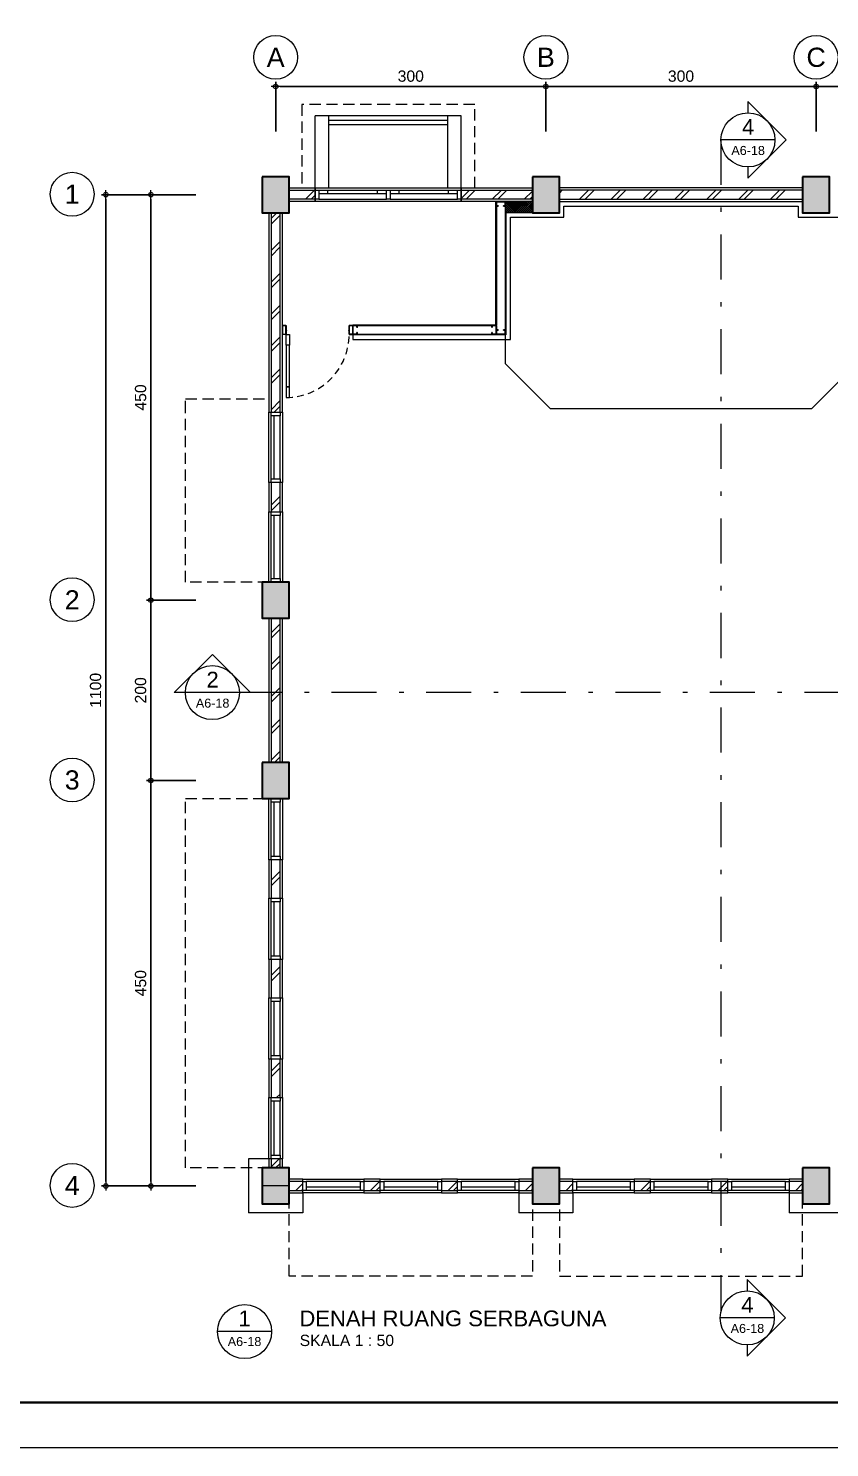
# Model space of a CAD drawing. Header units: millimetres. Extents: x -11 to 1625, y -267 to 180.
# Drawn here: x 1083.01 to 1100.8, y -157 to -125.5 of the extents above; entities that cross this region are included whole.
import ezdxf
from ezdxf.enums import TextEntityAlignment as Align

# ---------------------------------------------------------------- set-up
doc = ezdxf.new("R2010")
doc.units = ezdxf.units.MM
doc.linetypes.add('DASHDOT', pattern=[1, 0.5, -0.25, 0, -0.25])
doc.linetypes.add('HIDDEN', pattern=[0.375, 0.25, -0.125])
for name, color, linetype, lineweight in [('ars', 11, 'Continuous', 5), ('atap', 7, 'Continuous', 20), ('dinding', 5, 'Continuous', 15), ('GRS KOP', 1, 'Continuous', 35), ('KOLOM', 1, 'Continuous', 30), ('kop', 7, 'Continuous', 20), ('kus', 63, 'Continuous', 15), ('lan', 7, 'Continuous', 15), ('not', 7, 'Continuous', 20), ('PARTISI', 190, 'Continuous', 9), ('sol kol', 8, 'Continuous', 0), ('tem', 5, 'Continuous', 20), ('u', 6, 'Continuous', 20)]:
    doc.layers.add(name, color=color, linetype=linetype, lineweight=lineweight)
doc.layers.add('BESI', color=10, linetype='Continuous')
doc.styles.add('BARU', font='complex.shx')
doc.styles.add('S', font='SIMPLEX', dxfattribs={"width": 1.1})
doc.styles.get("Standard").update_dxf_attribs({"font": 'ARIALUNI.TTF'})
doc.dimstyles.new('SK-50', dxfattribs={"dimtxt": 0.25, "dimasz": 0.1, "dimexe": 0.1, "dimexo": 0, "dimgap": 0.1, "dimtad": 1, "dimdec": 0, "dimlfac": 50, "dimzin": 12, "dimdsep": 46, "dimtxsty": 'Standard', "dimblk": 'BULAT', "dimcen": 0.1, "dimadec": 0, "dimazin": 3, "dimtfac": 1, "dimtdec": 0, "dimtix": 1, "dimtofl": 0, "dimtmove": 0, "dimatfit": 3, "dimldrblk": 'BULAT', "dimfxl": 0, "dimtolj": 1, "dimtzin": 0, "dimarcsym": 0})
pattern_1 = [(45, (1087.50484, -203.99284), (-0.3535534, 0.3535534), []), (45, (1087.62984, -203.99284), (-0.3535534, 0.3535534), [])]
pattern_2 = [(45, (546.6985, -629), (-0.3535534, 0.3535534), []), (45, (546.8235, -629), (-0.3535534, 0.3535534), [])]

# ---------------------------------------------------------------- blocks, each defined once
blk = doc.blocks.new('kop')
at = {"layer": 'GRS KOP'}
blk.add_lwpolyline([(1, 54), (83, 54), (83, 1), (1, 1)], close=True, dxfattribs=at)
at = {"layer": 'kop', "color": 7}
blk.add_line((0, 0), (84, 0), dxfattribs=at)
at = {"layer": 'kop', "style": 'BARU', "flags": 4}
for p, height in [((73.8, 5.4), 0.35), ((80.303, 5.382), 0.25), ((73.8, 4.9), 0.35), ((80.303, 4.882), 0.25), ((73.8, 4.4), 0.35), ((80.303, 4.382), 0.25)]:
    blk.add_attdef('-', p, '', height=height, dxfattribs=at)
at = {"layer": 'kop', "flags": 4}
for tag, p in [('AR-00', (78.057, 2.648)), ('00', (81.238, 2.647))]:
    blk.add_attdef(tag, text='', height=0.35, dxfattribs=at).set_placement(p, align=Align.MIDDLE)
blk = doc.blocks.new('Ndtpd')
blk.add_line((0.747, 0), (-0.747, 0))
blk.add_circle((0, 0), 0.747)
at = {"flags": 4}
for tag, height, p in [('NO', 0.5, (0, 0.148)), ('NOLBR', 0.3, (0, -0.398))]:
    blk.add_attdef(tag, text='', height=height, dxfattribs=at).set_placement(p, align=Align.CENTER)
for tag, p, height in [('NDTPD', (1.516, 0.148), 0.5), ('SKALA', (1.523, -0.398), 0.3)]:
    blk.add_attdef(tag, p, '', height=height, dxfattribs=at)
blk = doc.blocks.new('K1')
at = {"layer": 'KOLOM'}
blk.add_lwpolyline([(0.2, 0.15), (-0.2, 0.15), (-0.2, -0.15), (0.2, -0.15), (0.2, 0.15)], dxfattribs=at)
blk = doc.blocks.new('P 70')
at = {"linetype": 'HIDDEN', "ltscale": 0.3}
blk.add_lwpolyline([(-0.74, 0.1, -0.414214), (-0.04, 0.8, -1.303225)], format="xyb", dxfattribs=at)
for points in [[(-0.04, 0.8), (-0.08, 0.8), (-0.08, 0.68), (-0.04, 0.68)], [(-0.04, 0.68), (-0.08, 0.68), (-0.08, 0.22), (-0.04, 0.22)], [(-0.04, 0.1), (-0.08, 0.1), (-0.08, 0.22), (-0.04, 0.22)], [(-0.735, 0.06), (-0.74, 0.06), (-0.74, 0.061), (-0.74, 0.1), (-0.78, 0.1), (-0.78, 0), (-0.74, 0), (-0.74, 0.056), (-0.735, 0.058)], [(-0.742, 0.002), (-0.778, 0.002), (-0.778, 0.098), (-0.742, 0.098)], [(-0.045, 0.06), (-0.04, 0.06), (-0.04, 0.061), (-0.04, 0.1), (0, 0.1), (0, 0), (-0.04, 0), (-0.04, 0.056), (-0.045, 0.058)], [(-0.038, 0.002), (-0.002, 0.002), (-0.002, 0.098), (-0.038, 0.098)]]:
    blk.add_lwpolyline(points, close=True)
blk = doc.blocks.new('Npkn')
for p, q in [((0, 0.849), (0.849, 0)), ((0, 0.849), (0, 0.6)), ((0.6, 0), (-0.6, 0)), ((0, -0.849), (0.849, 0)), ((0, -0.6), (0, -0.849))]:
    blk.add_line(p, q)
blk.add_circle((0, 0), 0.6)
at = {"color": 5, "style": 'S', "width": 0.75, "flags": 4}
blk.add_attdef('NO', text='', height=0.3, dxfattribs=at).set_placement((0.005, 0.113), align=Align.CENTER)
at = {"style": 'S', "width": 0.75, "flags": 4}
blk.add_attdef('NOLBR', text='', height=0.2, dxfattribs=at).set_placement((0.005, -0.334), align=Align.CENTER)
blk = doc.blocks.new('Npa')
for p, q in [((-0.849, 0), (0, 0.849)), ((0.849, 0), (0, 0.849)), ((0.849, 0), (-0.849, 0))]:
    blk.add_line(p, q)
blk.add_circle((0, 0), 0.6)
at = {"color": 5, "style": 'S', "width": 0.75, "flags": 4}
blk.add_attdef('NO', text='', height=0.3, dxfattribs=at).set_placement((0.005, 0.113), align=Align.CENTER)
at = {"style": 'S', "width": 0.75, "flags": 4}
blk.add_attdef('NOLBR', text='', height=0.2, dxfattribs=at).set_placement((0.005, -0.334), align=Align.CENTER)
blk = doc.blocks.new('BULAT')
for p, q in [((-1, 0), (1, 0)), ((0, -1), (0, 1))]:
    blk.add_line(p, q)
blk.add_circle((0, 0), 0.5)
blk = doc.blocks.new('*D3188')
at = {"layer": 'Defpoints', "color": 0, "ltscale": 0.15}
for p in [(1085.734, -142.192), (1086.734, -142.192), (1086.734, -151.192)]:
    blk.add_point(p, dxfattribs=at)
at = {"layer": 'u', "color": 0, "lineweight": -2, "ltscale": 0.15}
for p, q in [((1086.734, -142.192), (1085.634, -142.192)), ((1085.734, -151.092), (1085.734, -142.292)), ((1086.734, -151.192), (1085.634, -151.192))]:
    blk.add_line(p, q, dxfattribs=at)
at = {"layer": 'u', "color": 0, "lineweight": -2, "ltscale": 0.15, "xscale": 0.1, "yscale": 0.1, "zscale": 0.1}
for p, rotation in [((1085.734, -142.192), 90), ((1085.734, -151.192), 270)]:
    blk.add_blockref('BULAT', p, dxfattribs=dict(at, rotation=rotation))
at = {"layer": 'u', "color": 0, "ltscale": 0.15, "insert": (1085.506, -146.692), "char_height": 0.25, "attachment_point": 5, "rotation": 90}
blk.add_mtext('\\A1;450', dxfattribs=at)
blk = doc.blocks.new('*D3189')
at = {"layer": 'Defpoints', "color": 0, "ltscale": 0.15}
for p in [(1085.734, -138.192), (1086.734, -138.192), (1086.734, -142.192)]:
    blk.add_point(p, dxfattribs=at)
at = {"layer": 'u', "color": 0, "lineweight": -2, "ltscale": 0.15}
for p, q in [((1086.734, -138.192), (1085.634, -138.192)), ((1085.734, -142.092), (1085.734, -138.292)), ((1086.734, -142.192), (1085.634, -142.192))]:
    blk.add_line(p, q, dxfattribs=at)
at = {"layer": 'u', "color": 0, "lineweight": -2, "ltscale": 0.15, "xscale": 0.1, "yscale": 0.1, "zscale": 0.1}
for p, rotation in [((1085.734, -138.192), 90), ((1085.734, -142.192), 270)]:
    blk.add_blockref('BULAT', p, dxfattribs=dict(at, rotation=rotation))
at = {"layer": 'u', "color": 0, "ltscale": 0.15, "insert": (1085.506, -140.192), "char_height": 0.25, "attachment_point": 5, "rotation": 90}
blk.add_mtext('\\A1;200', dxfattribs=at)
blk = doc.blocks.new('*D3190')
at = {"layer": 'Defpoints', "color": 0, "ltscale": 0.15}
for p in [(1086.734, -129.192), (1085.734, -138.192), (1086.734, -138.192)]:
    blk.add_point(p, dxfattribs=at)
at = {"layer": 'u', "color": 0, "lineweight": -2, "ltscale": 0.15}
for p, q in [((1086.734, -129.192), (1085.634, -129.192)), ((1085.734, -129.292), (1085.734, -138.092)), ((1086.734, -138.192), (1085.634, -138.192))]:
    blk.add_line(p, q, dxfattribs=at)
at = {"layer": 'u', "color": 0, "lineweight": -2, "ltscale": 0.15, "xscale": 0.1, "yscale": 0.1, "zscale": 0.1}
for p, rotation in [((1085.734, -129.192), 90), ((1085.734, -138.192), 270)]:
    blk.add_blockref('BULAT', p, dxfattribs=dict(at, rotation=rotation))
at = {"layer": 'u', "color": 0, "ltscale": 0.15, "insert": (1085.506, -133.692), "char_height": 0.25, "attachment_point": 5, "rotation": 90}
blk.add_mtext('\\A1;450', dxfattribs=at)
blk = doc.blocks.new('NAV')
blk.add_circle((0, -0.4), 0.4)
at = {"style": 'S', "width": 0.75, "flags": 4}
blk.add_attdef('AV', text='', height=0.3, dxfattribs=at).set_placement((0, -0.4), align=Align.MIDDLE)
blk = doc.blocks.new('*D3191')
at = {"layer": 'Defpoints', "color": 0, "ltscale": 0.15}
for p in [(1085.734, -129.192), (1084.734, -151.192), (1085.734, -151.192)]:
    blk.add_point(p, dxfattribs=at)
at = {"layer": 'u', "color": 0, "lineweight": -2, "ltscale": 0.15}
for p, q in [((1085.734, -129.192), (1084.634, -129.192)), ((1084.734, -129.292), (1084.734, -151.092)), ((1085.734, -151.192), (1084.634, -151.192))]:
    blk.add_line(p, q, dxfattribs=at)
at = {"layer": 'u', "color": 0, "lineweight": -2, "ltscale": 0.15, "xscale": 0.1, "yscale": 0.1, "zscale": 0.1}
for p, rotation in [((1084.734, -129.192), 90), ((1084.734, -151.192), 270)]:
    blk.add_blockref('BULAT', p, dxfattribs=dict(at, rotation=rotation))
at = {"layer": 'u', "color": 0, "ltscale": 0.15, "insert": (1084.506, -140.192), "char_height": 0.25, "attachment_point": 5, "rotation": 90}
blk.add_mtext('\\A1;1100', dxfattribs=at)
blk = doc.blocks.new('*D3192')
at = {"layer": 'Defpoints', "color": 0, "ltscale": 0.15}
for p in [(1094.505, -126.789), (1088.505, -127.789), (1094.505, -127.789)]:
    blk.add_point(p, dxfattribs=at)
at = {"layer": 'u', "color": 0, "lineweight": -2, "ltscale": 0.15}
for p, q in [((1088.505, -127.789), (1088.505, -126.689)), ((1088.605, -126.789), (1094.405, -126.789)), ((1094.505, -127.789), (1094.505, -126.689))]:
    blk.add_line(p, q, dxfattribs=at)
at = {"layer": 'u', "color": 0, "lineweight": -2, "ltscale": 0.15, "xscale": 0.1, "yscale": 0.1, "zscale": 0.1, "rotation": 180}
blk.add_blockref('BULAT', (1088.505, -126.789), dxfattribs=at)
at = {"layer": 'u', "color": 0, "lineweight": -2, "ltscale": 0.15, "xscale": 0.1, "yscale": 0.1, "zscale": 0.1}
blk.add_blockref('BULAT', (1094.505, -126.789), dxfattribs=at)
at = {"layer": 'u', "color": 0, "ltscale": 0.15, "insert": (1091.505, -126.561), "char_height": 0.25, "attachment_point": 5}
blk.add_mtext('\\A1;300', dxfattribs=at)
blk = doc.blocks.new('*D3193')
at = {"layer": 'Defpoints', "color": 0, "ltscale": 0.15}
for p in [(1100.505, -126.789), (1094.505, -127.789), (1100.505, -127.789)]:
    blk.add_point(p, dxfattribs=at)
at = {"layer": 'u', "color": 0, "lineweight": -2, "ltscale": 0.15}
for p, q in [((1094.505, -127.789), (1094.505, -126.689)), ((1094.605, -126.789), (1100.405, -126.789)), ((1100.505, -127.789), (1100.505, -126.689))]:
    blk.add_line(p, q, dxfattribs=at)
at = {"layer": 'u', "color": 0, "lineweight": -2, "ltscale": 0.15, "xscale": 0.1, "yscale": 0.1, "zscale": 0.1, "rotation": 180}
blk.add_blockref('BULAT', (1094.505, -126.789), dxfattribs=at)
at = {"layer": 'u', "color": 0, "lineweight": -2, "ltscale": 0.15, "xscale": 0.1, "yscale": 0.1, "zscale": 0.1}
blk.add_blockref('BULAT', (1100.505, -126.789), dxfattribs=at)
at = {"layer": 'u', "color": 0, "ltscale": 0.15, "insert": (1097.505, -126.561), "char_height": 0.25, "attachment_point": 5}
blk.add_mtext('\\A1;300', dxfattribs=at)
blk = doc.blocks.new('*D3194')
at = {"layer": 'Defpoints', "color": 0, "ltscale": 0.15}
for p in [(1106.505, -126.789), (1100.505, -127.789), (1106.505, -127.789)]:
    blk.add_point(p, dxfattribs=at)
at = {"layer": 'u', "color": 0, "lineweight": -2, "ltscale": 0.15}
for p, q in [((1100.505, -127.789), (1100.505, -126.689)), ((1100.605, -126.789), (1106.405, -126.789)), ((1106.505, -127.789), (1106.505, -126.689))]:
    blk.add_line(p, q, dxfattribs=at)
at = {"layer": 'u', "color": 0, "lineweight": -2, "ltscale": 0.15, "xscale": 0.1, "yscale": 0.1, "zscale": 0.1, "rotation": 180}
blk.add_blockref('BULAT', (1100.505, -126.789), dxfattribs=at)
at = {"layer": 'u', "color": 0, "lineweight": -2, "ltscale": 0.15, "xscale": 0.1, "yscale": 0.1, "zscale": 0.1}
blk.add_blockref('BULAT', (1106.505, -126.789), dxfattribs=at)
at = {"layer": 'u', "color": 0, "ltscale": 0.15, "insert": (1103.505, -126.561), "char_height": 0.25, "attachment_point": 5}
blk.add_mtext('\\A1;300', dxfattribs=at)

msp = doc.modelspace()

# ---------------------------------------------------------------- hatches: boundary and pattern name
at = {"layer": 'ars'}
h = msp.add_hatch(dxfattribs=at)
h.set_pattern_fill('TEMBOK', color=256, scale=0.5)
h.set_pattern_definition([(45, (1083.72484, -145.3424), (-0.353553, 0.353553), []), (45, (1083.84984, -145.3424), (-0.353553, 0.353553), [])])
h.paths.add_polyline_path([(1088.8048404, -129.0923781), (1089.3848404, -129.0923781), (1089.3848404, -129.2923781), (1088.8048404, -129.2923781)])
h = msp.add_hatch(dxfattribs=at)
h.set_pattern_fill('TEMBOK', color=256, scale=0.5)
h.set_pattern_definition([(45, (1087.16484, -145.3424), (-0.353553, 0.353553), []), (45, (1087.28984, -145.3424), (-0.353553, 0.353553), [])])
h.paths.add_polyline_path([(1092.6248404, -129.0923781), (1094.2048404, -129.0923781), (1094.2048404, -129.2923781), (1092.6248404, -129.2923781)])
h = msp.add_hatch(dxfattribs=at)
h.set_pattern_fill('TEMBOK', color=256, scale=0.5)
h.set_pattern_definition([(45, (1110.50484, -154.3424), (-0.353553, 0.353553), []), (45, (1110.62984, -154.3424), (-0.353553, 0.353553), [])])
h.paths.add_polyline_path([(1100.2048404, -129.0923781), (1094.8048404, -129.0923781), (1094.8048404, -129.2923781), (1100.2048404, -129.2923781)])
h = msp.add_hatch(dxfattribs=at)
h.set_pattern_fill('TEMBOK', color=256, scale=0.5)
h.set_pattern_definition(pattern_2)
h.paths.add_polyline_path([(1088.6048404, -134.0190448), (1088.6048404, -129.5923781), (1088.4048404, -129.5923781), (1088.4048404, -134.0190448)])
h = msp.add_hatch(dxfattribs=at)
h.set_pattern_fill('TEMBOK', color=256, scale=0.5)
h.set_pattern_definition(pattern_2)
h.paths.add_polyline_path([(1088.6048404, -136.2323781), (1088.6048404, -135.5790448), (1088.4048404, -135.5790448), (1088.4048404, -136.2323781)])
h = msp.add_hatch(dxfattribs=at)
h.set_pattern_fill('TEMBOK', color=256, scale=0.5)
h.set_pattern_definition(pattern_2)
h.paths.add_polyline_path([(1088.6048404, -141.7923781), (1088.6048404, -138.5923781), (1088.4048404, -138.5923781), (1088.4048404, -141.7923781)])
h = msp.add_hatch(dxfattribs=at)
h.set_pattern_fill('TEMBOK', color=256, scale=0.5)
h.set_pattern_definition(pattern_1)
h.paths.add_polyline_path([(1088.6048404, -144.8057114), (1088.6048404, -143.9523781), (1088.4048404, -143.9523781), (1088.4048404, -144.8057114)])
h = msp.add_hatch(dxfattribs=at)
h.set_pattern_fill('TEMBOK', color=256, scale=0.5)
h.set_pattern_definition(pattern_1)
h.paths.add_polyline_path([(1088.6048404, -147.0190448), (1088.6048404, -146.1657114), (1088.4048404, -146.1657114), (1088.4048404, -147.0190448)])
h = msp.add_hatch(dxfattribs=at)
h.set_pattern_fill('TEMBOK', color=256, scale=0.5)
h.set_pattern_definition(pattern_1)
h.paths.add_polyline_path([(1088.6048404, -149.2323781), (1088.6048404, -148.3790448), (1088.4048404, -148.3790448), (1088.4048404, -149.2323781)])
h = msp.add_hatch(dxfattribs=at)
h.set_pattern_fill('TEMBOK', color=256, scale=0.5)
h.set_pattern_definition(pattern_1)
h.paths.add_polyline_path([(1088.6048404, -150.7923781), (1088.6048404, -150.5923781), (1088.4048404, -150.5923781), (1088.4048404, -150.7923781)])
h = msp.add_hatch(dxfattribs=at)
h.set_pattern_fill('TEMBOK', color=256, scale=0.5)
h.set_pattern_definition([(45, (1080.24484, -154.3424), (-0.353553, 0.353553), []), (45, (1080.36984, -154.3424), (-0.353553, 0.353553), [])])
h.paths.add_polyline_path([(1089.1048404, -151.0923781), (1088.8048404, -151.0923781), (1088.8048404, -151.2923781), (1089.1048404, -151.2923781)])
h = msp.add_hatch(dxfattribs=at)
h.set_pattern_fill('TEMBOK', color=256, scale=0.5)
h.set_pattern_definition([(45, (1081.90484, -154.3424), (-0.353553, 0.353553), []), (45, (1082.02984, -154.3424), (-0.353553, 0.353553), [])])
h.paths.add_polyline_path([(1090.8248404, -151.0923781), (1090.4648404, -151.0923781), (1090.4648404, -151.2923781), (1090.8248404, -151.2923781)])
h = msp.add_hatch(dxfattribs=at)
h.set_pattern_fill('TEMBOK', color=256, scale=0.5)
h.set_pattern_definition([(45, (1083.62484, -154.3424), (-0.353553, 0.353553), []), (45, (1083.74984, -154.3424), (-0.353553, 0.353553), [])])
h.paths.add_polyline_path([(1092.5448404, -151.0923781), (1092.1848404, -151.0923781), (1092.1848404, -151.2923781), (1092.5448404, -151.2923781)])
h = msp.add_hatch(dxfattribs=at)
h.set_pattern_fill('TEMBOK', color=256, scale=0.5)
h.set_pattern_definition([(45, (1085.34484, -154.3424), (-0.353553, 0.353553), []), (45, (1085.46984, -154.3424), (-0.353553, 0.353553), [])])
h.paths.add_polyline_path([(1094.2048404, -151.0923781), (1093.9048404, -151.0923781), (1093.9048404, -151.2923781), (1094.2048404, -151.2923781)])
h = msp.add_hatch(dxfattribs=at)
h.set_pattern_fill('TEMBOK', color=256, scale=0.5)
h.set_pattern_definition([(45, (1086.24484, -154.3424), (-0.353553, 0.353553), []), (45, (1086.36984, -154.3424), (-0.353553, 0.353553), [])])
h.paths.add_polyline_path([(1095.1048404, -151.0923781), (1094.8048404, -151.0923781), (1094.8048404, -151.2923781), (1095.1048404, -151.2923781)])
h = msp.add_hatch(dxfattribs=at)
h.set_pattern_fill('TEMBOK', color=256, scale=0.5)
h.set_pattern_definition([(45, (1087.90484, -154.3424), (-0.353553, 0.353553), []), (45, (1088.02984, -154.3424), (-0.353553, 0.353553), [])])
h.paths.add_polyline_path([(1096.8248404, -151.0923781), (1096.4648404, -151.0923781), (1096.4648404, -151.2923781), (1096.8248404, -151.2923781)])
h = msp.add_hatch(dxfattribs=at)
h.set_pattern_fill('TEMBOK', color=256, scale=0.5)
h.set_pattern_definition([(45, (1089.62484, -154.3424), (-0.353553, 0.353553), []), (45, (1089.74984, -154.3424), (-0.353553, 0.353553), [])])
h.paths.add_polyline_path([(1098.5448404, -151.0923781), (1098.1848404, -151.0923781), (1098.1848404, -151.2923781), (1098.5448404, -151.2923781)])
h = msp.add_hatch(dxfattribs=at)
h.set_pattern_fill('TEMBOK', color=256, scale=0.5)
h.set_pattern_definition([(45, (1091.34484, -154.3424), (-0.353553, 0.353553), []), (45, (1091.46984, -154.3424), (-0.353553, 0.353553), [])])
h.paths.add_polyline_path([(1100.2048404, -151.0923781), (1099.9048404, -151.0923781), (1099.9048404, -151.2923781), (1100.2048404, -151.2923781)])
at = {"layer": 'sol kol'}
for points in [[(1088.2048404, -128.7923781), (1088.2048404, -129.5923781), (1088.8048404, -129.5923781), (1088.8048404, -128.7923781)], [(1094.2048404, -128.7923781), (1094.2048404, -129.5923781), (1094.8048404, -129.5923781), (1094.8048404, -128.7923781)], [(1100.2048404, -128.7923781), (1100.2048404, -129.5923781), (1100.8048404, -129.5923781), (1100.8048404, -128.7923781)], [(1088.2048404, -137.7923781), (1088.2048404, -138.5923781), (1088.8048404, -138.5923781), (1088.8048404, -137.7923781)], [(1088.2048404, -141.7923781), (1088.2048404, -142.5923781), (1088.8048404, -142.5923781), (1088.8048404, -141.7923781)], [(1088.2048404, -150.7923781), (1088.2048404, -151.5923781), (1088.8048404, -151.5923781), (1088.8048404, -150.7923781)], [(1094.2048404, -150.7923781), (1094.2048404, -151.5923781), (1094.8048404, -151.5923781), (1094.8048404, -150.7923781)], [(1100.2048404, -150.7923781), (1100.2048404, -151.5923781), (1100.8048404, -151.5923781), (1100.8048404, -150.7923781)]]:
    msp.add_hatch(color=256, dxfattribs=at).paths.add_polyline_path(points)
at = {"layer": 'u'}
h = msp.add_hatch(dxfattribs=at)
h.set_pattern_fill('ANSI37', color=256, scale=0.01, style=0)
h.set_pattern_definition([(45, (1093.61684, -129.592378), (-0.0224506, 0.0224506), []), (135, (1093.61684, -129.592378), (-0.0224506, -0.0224506), [])])
h.paths.add_polyline_path([(1094.2048404, -129.5923781), (1094.2048404, -129.3423781), (1093.6168404, -129.3423781), (1093.6168404, -129.5923781)])

# ---------------------------------------------------------------- linework, layer by layer
at = {"layer": 'ars'}
for points in [[(1092.3248404, -127.5423781), (1089.6848404, -127.5423781)], [(1092.3248404, -127.6423781), (1089.6848404, -127.6423781)]]:
    msp.add_lwpolyline(points, dxfattribs=at)
for points in [[(1088.8048404, -129.0923781), (1089.3848404, -129.0923781), (1089.3848404, -129.2923781), (1088.8048404, -129.2923781)], [(1092.6248404, -129.0923781), (1094.2048404, -129.0923781), (1094.2048404, -129.2923781), (1092.6248404, -129.2923781)], [(1100.2048404, -129.0923781), (1094.8048404, -129.0923781), (1094.8048404, -129.2923781), (1100.2048404, -129.2923781)], [(1088.6048404, -134.0190448), (1088.6048404, -129.5923781), (1088.4048404, -129.5923781), (1088.4048404, -134.0190448)], [(1088.6048404, -136.2323781), (1088.6048404, -135.5790448), (1088.4048404, -135.5790448), (1088.4048404, -136.2323781)], [(1088.6048404, -141.7923781), (1088.6048404, -138.5923781), (1088.4048404, -138.5923781), (1088.4048404, -141.7923781)], [(1088.6048404, -144.8057114), (1088.6048404, -143.9523781), (1088.4048404, -143.9523781), (1088.4048404, -144.8057114)], [(1088.6048404, -147.0190448), (1088.6048404, -146.1657114), (1088.4048404, -146.1657114), (1088.4048404, -147.0190448)], [(1088.6048404, -149.2323781), (1088.6048404, -148.3790448), (1088.4048404, -148.3790448), (1088.4048404, -149.2323781)], [(1088.6048404, -150.7923781), (1088.6048404, -150.5923781), (1088.4048404, -150.5923781), (1088.4048404, -150.7923781)], [(1089.1048404, -151.0923781), (1088.8048404, -151.0923781), (1088.8048404, -151.2923781), (1089.1048404, -151.2923781)], [(1090.8248404, -151.0923781), (1090.4648404, -151.0923781), (1090.4648404, -151.2923781), (1090.8248404, -151.2923781)], [(1092.5448404, -151.0923781), (1092.1848404, -151.0923781), (1092.1848404, -151.2923781), (1092.5448404, -151.2923781)], [(1094.2048404, -151.0923781), (1093.9048404, -151.0923781), (1093.9048404, -151.2923781), (1094.2048404, -151.2923781)], [(1095.1048404, -151.0923781), (1094.8048404, -151.0923781), (1094.8048404, -151.2923781), (1095.1048404, -151.2923781)], [(1096.8248404, -151.0923781), (1096.4648404, -151.0923781), (1096.4648404, -151.2923781), (1096.8248404, -151.2923781)], [(1098.5448404, -151.0923781), (1098.1848404, -151.0923781), (1098.1848404, -151.2923781), (1098.5448404, -151.2923781)], [(1100.2048404, -151.0923781), (1099.9048404, -151.0923781), (1099.9048404, -151.2923781), (1100.2048404, -151.2923781)]]:
    msp.add_lwpolyline(points, close=True, dxfattribs=at)
at = {"layer": 'atap', "linetype": 'HIDDEN'}
for points in [[(1092.6248404, -129.0423781), (1092.9248404, -129.0423781), (1092.9248404, -127.1923781), (1091.0048404, -127.1923781), (1089.0848404, -127.1923781), (1089.0848404, -129.0423781)], [(1088.3548404, -137.7923781), (1086.5048404, -137.7923781), (1086.5048404, -134.0190448), (1086.5048404, -133.7190448), (1088.3548404, -133.7190448)], [(1088.3548404, -150.7923781), (1086.5048404, -150.7923781), (1086.5048404, -142.5923781), (1088.3548404, -142.5923781)], [(1094.2048404, -151.3423781), (1094.2048404, -153.1923781), (1088.8048404, -153.1923781), (1088.8048404, -151.3423781)], [(1094.8048404, -151.3423781), (1094.8048404, -153.1923781), (1100.2048404, -153.1923781), (1100.2048404, -151.3423781)]]:
    msp.add_lwpolyline(points, dxfattribs=at)
at = {"layer": 'BESI'}
msp.add_lwpolyline([(1093.6048404, -129.3423781), (1093.6048404, -132.2923781), (1090.2148404, -132.2923781), (1090.2148404, -132.0923781), (1093.4048404, -132.0923781), (1093.4048404, -129.3423781)], dxfattribs=at)
for points in [[(1093.4248404, -129.3423781), (1093.5848404, -129.3423781, -0.4142135624), (1093.6048404, -129.3623781), (1093.6048404, -129.4223781, -0.4142135624), (1093.5848404, -129.4423781), (1093.5648404, -129.4423781), (1093.5648404, -129.4373781), (1093.5848404, -129.4373781, 0.4142135624), (1093.5998404, -129.4223781), (1093.5998404, -129.3623781, 0.4142135624), (1093.5848404, -129.3473781), (1093.4248404, -129.3473781, 0.4142135624), (1093.4098404, -129.3623781), (1093.4098404, -129.4223781, 0.4142135624), (1093.4248404, -129.4373781), (1093.4448404, -129.4373781), (1093.4448404, -129.4423781), (1093.4248404, -129.4423781, -0.4142135624), (1093.4048404, -129.4223781), (1093.4048404, -129.3623781, -0.4142135624), (1093.4248404, -129.3423781)], [(1090.2148404, -132.2723781), (1090.2148404, -132.1123781, -0.4142135624), (1090.2348404, -132.0923781), (1090.2948404, -132.0923781, -0.4142135624), (1090.3148404, -132.1123781), (1090.3148404, -132.1323781), (1090.3098404, -132.1323781), (1090.3098404, -132.1123781, 0.4142135624), (1090.2948404, -132.0973781), (1090.2348404, -132.0973781, 0.4142135624), (1090.2198404, -132.1123781), (1090.2198404, -132.2723781, 0.4142135624), (1090.2348404, -132.2873781), (1090.2948404, -132.2873781, 0.4142135624), (1090.3098404, -132.2723781), (1090.3098404, -132.2523781), (1090.3148404, -132.2523781), (1090.3148404, -132.2723781, -0.4142135624), (1090.2948404, -132.2923781), (1090.2348404, -132.2923781, -0.4142135624), (1090.2148404, -132.2723781)], [(1093.4048404, -132.2723781), (1093.4048404, -132.1123781, 0.4142135624), (1093.3848404, -132.0923781), (1093.3248404, -132.0923781, 0.4142135624), (1093.3048404, -132.1123781), (1093.3048404, -132.1323781), (1093.3098404, -132.1323781), (1093.3098404, -132.1123781, -0.4142135624), (1093.3248404, -132.0973781), (1093.3848404, -132.0973781, -0.4142135624), (1093.3998404, -132.1123781), (1093.3998404, -132.2723781, -0.4142135624), (1093.3848404, -132.2873781), (1093.3248404, -132.2873781, -0.4142135624), (1093.3098404, -132.2723781), (1093.3098404, -132.2523781), (1093.3048404, -132.2523781), (1093.3048404, -132.2723781, 0.4142135624), (1093.3248404, -132.2923781), (1093.3848404, -132.2923781, 0.4142135624), (1093.4048404, -132.2723781)], [(1093.4248404, -132.2923781), (1093.5848404, -132.2923781, 0.4142135624), (1093.6048404, -132.2723781), (1093.6048404, -132.2123781, 0.4142135624), (1093.5848404, -132.1923781), (1093.5648404, -132.1923781), (1093.5648404, -132.1973781), (1093.5848404, -132.1973781, -0.4142135624), (1093.5998404, -132.2123781), (1093.5998404, -132.2723781, -0.4142135624), (1093.5848404, -132.2873781), (1093.4248404, -132.2873781, -0.4142135624), (1093.4098404, -132.2723781), (1093.4098404, -132.2123781, -0.4142135624), (1093.4248404, -132.1973781), (1093.4448404, -132.1973781), (1093.4448404, -132.1923781), (1093.4248404, -132.1923781, 0.4142135624), (1093.4048404, -132.2123781), (1093.4048404, -132.2723781, 0.4142135624), (1093.4248404, -132.2923781)]]:
    msp.add_lwpolyline(points, format="xyb", dxfattribs=at)
at = {"layer": 'dinding'}
for points in [[(1088.8048404, -129.0423781), (1089.3848404, -129.0423781), (1089.3848404, -129.3423781), (1088.8048404, -129.3423781)], [(1092.6248404, -129.0423781), (1094.2048404, -129.0423781), (1094.2048404, -129.3423781), (1092.6248404, -129.3423781)], [(1100.2048404, -129.0423781), (1094.8048404, -129.0423781), (1094.8048404, -129.3423781), (1100.2048404, -129.3423781)], [(1088.6548404, -134.0190448), (1088.6548404, -129.5923781), (1088.3548404, -129.5923781), (1088.3548404, -134.0190448)], [(1088.6548404, -136.2323781), (1088.6548404, -135.5790448), (1088.3548404, -135.5790448), (1088.3548404, -136.2323781)], [(1088.6548404, -141.7923781), (1088.6548404, -138.5923781), (1088.3548404, -138.5923781), (1088.3548404, -141.7923781)], [(1088.6548404, -144.8057114), (1088.6548404, -143.9523781), (1088.3548404, -143.9523781), (1088.3548404, -144.8057114)], [(1088.6548404, -147.0190448), (1088.6548404, -146.1657114), (1088.3548404, -146.1657114), (1088.3548404, -147.0190448)], [(1088.6548404, -149.2323781), (1088.6548404, -148.3790448), (1088.3548404, -148.3790448), (1088.3548404, -149.2323781)], [(1088.6548404, -150.7923781), (1088.6548404, -150.5923781), (1088.3548404, -150.5923781), (1088.3548404, -150.7923781)], [(1089.1048404, -151.0423781), (1088.8048404, -151.0423781), (1088.8048404, -151.3423781), (1089.1048404, -151.3423781)], [(1090.8248404, -151.0423781), (1090.4648404, -151.0423781), (1090.4648404, -151.3423781), (1090.8248404, -151.3423781)], [(1092.5448404, -151.0423781), (1092.1848404, -151.0423781), (1092.1848404, -151.3423781), (1092.5448404, -151.3423781)], [(1094.2048404, -151.0423781), (1093.9048404, -151.0423781), (1093.9048404, -151.3423781), (1094.2048404, -151.3423781)], [(1095.1048404, -151.0423781), (1094.8048404, -151.0423781), (1094.8048404, -151.3423781), (1095.1048404, -151.3423781)], [(1096.8248404, -151.0423781), (1096.4648404, -151.0423781), (1096.4648404, -151.3423781), (1096.8248404, -151.3423781)], [(1098.5448404, -151.0423781), (1098.1848404, -151.0423781), (1098.1848404, -151.3423781), (1098.5448404, -151.3423781)], [(1100.2048404, -151.0423781), (1099.9048404, -151.0423781), (1099.9048404, -151.3423781), (1100.2048404, -151.3423781)]]:
    msp.add_lwpolyline(points, close=True, dxfattribs=at)
for points in [[(1090.2148404, -132.3043781), (1090.2148404, -132.4043781), (1093.7168404, -132.4043781), (1093.7168404, -129.6923781), (1094.9048404, -129.6923781), (1094.9048404, -129.4423781), (1097.5048404, -129.4423781), (1100.1048404, -129.4423781), (1100.1048404, -129.6923781), (1101.2928404, -129.6923781), (1101.2928404, -132.4043781), (1104.7948404, -132.4043781), (1104.7948404, -132.3043781)], [(1094.8048404, -129.3423781), (1094.8048404, -129.5923781), (1093.6048404, -129.5923781)]]:
    msp.add_lwpolyline(points, dxfattribs=at)
at = {"layer": 'kus'}
for p, q in [((1089.4648404, -129.0923781), (1090.9648404, -129.0923781)), ((1089.6648404, -129.1623781), (1089.6648404, -129.0923781)), ((1090.7648404, -129.1623781), (1090.7648404, -129.0923781)), ((1091.0448404, -129.0923781), (1092.5448404, -129.0923781)), ((1091.2448404, -129.1623781), (1091.2448404, -129.0923781)), ((1092.3448404, -129.1623781), (1092.3448404, -129.0923781)), ((1089.4648404, -129.1623781), (1090.9648404, -129.1623781)), ((1089.4648404, -129.2923781), (1090.9648404, -129.2923781)), ((1091.0448404, -129.1623781), (1092.5448404, -129.1623781)), ((1091.0448404, -129.2923781), (1092.5448404, -129.2923781)), ((1088.4048404, -135.4990448), (1088.4048404, -134.0990448)), ((1088.4748404, -135.4990448), (1088.4748404, -134.0990448)), ((1088.6048404, -135.4990448), (1088.6048404, -134.0990448)), ((1088.4048404, -137.7123781), (1088.4048404, -136.3123781)), ((1088.4748404, -137.7123781), (1088.4748404, -136.3123781)), ((1088.6048404, -137.7123781), (1088.6048404, -136.3123781)), ((1088.4048404, -143.8723781), (1088.4048404, -142.6723781)), ((1088.4748404, -143.8723781), (1088.4748404, -142.6723781)), ((1088.6048404, -143.8723781), (1088.6048404, -142.6723781)), ((1088.4048404, -146.0857114), (1088.4048404, -144.8857114)), ((1088.4748404, -146.0857114), (1088.4748404, -144.8857114)), ((1088.6048404, -146.0857114), (1088.6048404, -144.8857114)), ((1088.4048404, -148.2990448), (1088.4048404, -147.0990448)), ((1088.4748404, -148.2990448), (1088.4748404, -147.0990448)), ((1088.6048404, -148.2990448), (1088.6048404, -147.0990448)), ((1088.4048404, -150.5123781), (1088.4048404, -149.3123781)), ((1088.4748404, -150.5123781), (1088.4748404, -149.3123781)), ((1088.6048404, -150.5123781), (1088.6048404, -149.3123781)), ((1090.3848404, -151.0923781), (1089.1848404, -151.0923781)), ((1092.1048404, -151.0923781), (1090.9048404, -151.0923781)), ((1093.8248404, -151.0923781), (1092.6248404, -151.0923781)), ((1096.3848404, -151.0923781), (1095.1848404, -151.0923781)), ((1098.1048404, -151.0923781), (1096.9048404, -151.0923781)), ((1099.8248404, -151.0923781), (1098.6248404, -151.0923781)), ((1090.3848404, -151.2223781), (1089.1848404, -151.2223781)), ((1090.3848404, -151.2923781), (1089.1848404, -151.2923781)), ((1092.1048404, -151.2223781), (1090.9048404, -151.2223781)), ((1092.1048404, -151.2923781), (1090.9048404, -151.2923781)), ((1093.8248404, -151.2223781), (1092.6248404, -151.2223781)), ((1093.8248404, -151.2923781), (1092.6248404, -151.2923781)), ((1096.3848404, -151.2223781), (1095.1848404, -151.2223781)), ((1096.3848404, -151.2923781), (1095.1848404, -151.2923781)), ((1098.1048404, -151.2223781), (1096.9048404, -151.2223781)), ((1098.1048404, -151.2923781), (1096.9048404, -151.2923781)), ((1099.8248404, -151.2223781), (1098.6248404, -151.2223781)), ((1099.8248404, -151.2923781), (1098.6248404, -151.2923781))]:
    msp.add_line(p, q, dxfattribs=at)
for points in [[(1089.3848404, -129.0923781), (1089.4648404, -129.0923781), (1089.4648404, -129.2923781), (1089.3848404, -129.2923781)], [(1090.9648404, -129.0923781), (1091.0448404, -129.0923781), (1091.0448404, -129.2923781), (1090.9648404, -129.2923781)], [(1092.5448404, -129.0923781), (1092.6248404, -129.0923781), (1092.6248404, -129.2923781), (1092.5448404, -129.2923781)], [(1088.4048404, -134.0990448), (1088.4048404, -134.0190448), (1088.6048404, -134.0190448), (1088.6048404, -134.0990448)], [(1088.4048404, -135.5790448), (1088.4048404, -135.4990448), (1088.6048404, -135.4990448), (1088.6048404, -135.5790448)], [(1088.4048404, -136.3123781), (1088.4048404, -136.2323781), (1088.6048404, -136.2323781), (1088.6048404, -136.3123781)], [(1088.4048404, -137.7923781), (1088.4048404, -137.7123781), (1088.6048404, -137.7123781), (1088.6048404, -137.7923781)], [(1088.4048404, -142.6723781), (1088.4048404, -142.5923781), (1088.6048404, -142.5923781), (1088.6048404, -142.6723781)], [(1088.4048404, -143.9523781), (1088.4048404, -143.8723781), (1088.6048404, -143.8723781), (1088.6048404, -143.9523781)], [(1088.4048404, -144.8857114), (1088.4048404, -144.8057114), (1088.6048404, -144.8057114), (1088.6048404, -144.8857114)], [(1088.4048404, -146.1657114), (1088.4048404, -146.0857114), (1088.6048404, -146.0857114), (1088.6048404, -146.1657114)], [(1088.4048404, -147.0990448), (1088.4048404, -147.0190448), (1088.6048404, -147.0190448), (1088.6048404, -147.0990448)], [(1088.4048404, -148.3790448), (1088.4048404, -148.2990448), (1088.6048404, -148.2990448), (1088.6048404, -148.3790448)], [(1088.4048404, -149.3123781), (1088.4048404, -149.2323781), (1088.6048404, -149.2323781), (1088.6048404, -149.3123781)], [(1088.4048404, -150.5923781), (1088.4048404, -150.5123781), (1088.6048404, -150.5123781), (1088.6048404, -150.5923781)], [(1089.1848404, -151.2923781), (1089.1048404, -151.2923781), (1089.1048404, -151.0923781), (1089.1848404, -151.0923781)], [(1090.4648404, -151.2923781), (1090.3848404, -151.2923781), (1090.3848404, -151.0923781), (1090.4648404, -151.0923781)], [(1090.9048404, -151.2923781), (1090.8248404, -151.2923781), (1090.8248404, -151.0923781), (1090.9048404, -151.0923781)], [(1092.1848404, -151.2923781), (1092.1048404, -151.2923781), (1092.1048404, -151.0923781), (1092.1848404, -151.0923781)], [(1092.6248404, -151.2923781), (1092.5448404, -151.2923781), (1092.5448404, -151.0923781), (1092.6248404, -151.0923781)], [(1093.9048404, -151.2923781), (1093.8248404, -151.2923781), (1093.8248404, -151.0923781), (1093.9048404, -151.0923781)], [(1095.1848404, -151.2923781), (1095.1048404, -151.2923781), (1095.1048404, -151.0923781), (1095.1848404, -151.0923781)], [(1096.4648404, -151.2923781), (1096.3848404, -151.2923781), (1096.3848404, -151.0923781), (1096.4648404, -151.0923781)], [(1096.9048404, -151.2923781), (1096.8248404, -151.2923781), (1096.8248404, -151.0923781), (1096.9048404, -151.0923781)], [(1098.1848404, -151.2923781), (1098.1048404, -151.2923781), (1098.1048404, -151.0923781), (1098.1848404, -151.0923781)], [(1098.6248404, -151.2923781), (1098.5448404, -151.2923781), (1098.5448404, -151.0923781), (1098.6248404, -151.0923781)], [(1099.9048404, -151.2923781), (1099.8248404, -151.2923781), (1099.8248404, -151.0923781), (1099.9048404, -151.0923781)]]:
    msp.add_lwpolyline(points, close=True, dxfattribs=at)
at = {"layer": 'lan'}
for p, q in [((1089.3848404, -129.0423781), (1089.3848404, -127.4423781)), ((1089.6848404, -129.0423781), (1089.6848404, -127.4423781)), ((1092.3248404, -129.0423781), (1092.3248404, -127.4423781)), ((1092.6248404, -129.0423781), (1092.6248404, -127.4423781)), ((1087.9048404, -150.5923781), (1087.9048404, -151.7923781)), ((1088.3548404, -150.5923781), (1087.9048404, -150.5923781)), ((1089.1048404, -151.3423781), (1089.1048404, -151.7923781)), ((1093.9048404, -151.3423781), (1093.9048404, -151.7923781)), ((1095.1048404, -151.3423781), (1095.1048404, -151.7923781)), ((1099.9048404, -151.3423781), (1099.9048404, -151.7923781)), ((1089.1048404, -151.7923781), (1087.9048404, -151.7923781)), ((1095.1048404, -151.7923781), (1093.9048404, -151.7923781)), ((1101.1048404, -151.7923781), (1099.9048404, -151.7923781))]:
    msp.add_line(p, q, dxfattribs=at)
msp.add_lwpolyline([(1092.6248404, -127.4423781), (1089.3848404, -127.4423781)], dxfattribs=at)
for points in [[(1089.3848404, -129.0423781), (1092.6248404, -129.0423781), (1092.6248404, -129.3423781), (1089.3848404, -129.3423781)], [(1088.3548404, -135.5790448), (1088.3548404, -134.0190448), (1088.6548404, -134.0190448), (1088.6548404, -135.5790448)], [(1088.3548404, -137.7923781), (1088.3548404, -136.2323781), (1088.6548404, -136.2323781), (1088.6548404, -137.7923781)], [(1088.3548404, -143.9523781), (1088.3548404, -142.5923781), (1088.6548404, -142.5923781), (1088.6548404, -143.9523781)], [(1088.3548404, -146.1657114), (1088.3548404, -144.8057114), (1088.6548404, -144.8057114), (1088.6548404, -146.1657114)], [(1088.3548404, -148.3790448), (1088.3548404, -147.0190448), (1088.6548404, -147.0190448), (1088.6548404, -148.3790448)], [(1088.3548404, -150.5923781), (1088.3548404, -149.2323781), (1088.6548404, -149.2323781), (1088.6548404, -150.5923781)], [(1090.4648404, -151.3423781), (1089.1048404, -151.3423781), (1089.1048404, -151.0423781), (1090.4648404, -151.0423781)], [(1092.1848404, -151.3423781), (1090.8248404, -151.3423781), (1090.8248404, -151.0423781), (1092.1848404, -151.0423781)], [(1093.9048404, -151.3423781), (1092.5448404, -151.3423781), (1092.5448404, -151.0423781), (1093.9048404, -151.0423781)], [(1096.4648404, -151.3423781), (1095.1048404, -151.3423781), (1095.1048404, -151.0423781), (1096.4648404, -151.0423781)], [(1098.1848404, -151.3423781), (1096.8248404, -151.3423781), (1096.8248404, -151.0423781), (1098.1848404, -151.0423781)], [(1099.9048404, -151.3423781), (1098.5448404, -151.3423781), (1098.5448404, -151.0423781), (1099.9048404, -151.0423781)]]:
    msp.add_lwpolyline(points, close=True, dxfattribs=at)
at = {"layer": 'not', "linetype": 'DASHDOT', "ltscale": 2}
msp.add_line((1107.5470987, -140.2421655), (1087.6995309, -140.2421655), dxfattribs=at)
msp.add_lwpolyline([(1098.3906139, -127.9752563), (1098.390482, -153.9851802)], dxfattribs=at)
at = {"layer": 'PARTISI'}
msp.add_lwpolyline([(1093.6168404, -129.3423781), (1093.6168404, -132.3043781), (1090.2148404, -132.3043781), (1090.2148404, -132.0803781), (1093.3928404, -132.0803781), (1093.3928404, -129.3423781)], dxfattribs=at)
at = {"layer": 'sol kol'}
msp.add_lwpolyline([(1088.8048404, -151.1923781), (1088.2048404, -151.1923781)], dxfattribs=at)
at = {"layer": 'tem'}
for p, q in [((1093.6048404, -132.9423781), (1093.6048404, -132.2923781)), ((1093.6048404, -132.9423781), (1094.6048404, -133.9423781)), ((1100.4048404, -133.9423781), (1101.4048404, -132.9423781)), ((1100.4048404, -133.9423781), (1094.6048404, -133.9423781))]:
    msp.add_line(p, q, dxfattribs=at)

# ---------------------------------------------------------------- block references
at = {"layer": 'KOLOM', "xscale": 2, "yscale": 2, "zscale": 2, "rotation": 90}
for p in [(1088.5048404, -129.1923781), (1094.5048404, -129.1923781), (1100.5048404, -129.1923781), (1088.5048404, -138.1923781), (1088.5048404, -142.1923781), (1088.5048404, -151.1923781), (1094.5048404, -151.1923781), (1100.5048404, -151.1923781)]:
    msp.add_blockref('K1', p, dxfattribs=at)
at = {"layer": 'kop'}
msp.add_blockref('kop', (1079.2141622, -157), dxfattribs=at)
at = {"layer": 'kus', "xscale": 2, "yscale": 2, "zscale": 2, "rotation": 180}
msp.add_blockref('P 70', (1088.6548404, -132.0923781), dxfattribs=at)
at = {"layer": 'not'}
ref = msp.add_blockref('NAV', (1088.5048404, -125.6544806), dxfattribs=dict(at, xscale=1.216833777743432, yscale=1.216833777743432, zscale=1.216833777743432))
ref.add_attrib('AV', 'A', dxfattribs={"layer": '0', "height": 0.4258918, "flags": 4}).set_placement((1088.5048404, -126.1412141), align=Align.MIDDLE)
ref = msp.add_blockref('NAV', (1094.5048404, -125.6544806), dxfattribs=dict(at, xscale=1.216833777743432, yscale=1.216833777743432, zscale=1.216833777743432))
ref.add_attrib('AV', 'B', dxfattribs={"layer": '0', "height": 0.4258918, "flags": 4}).set_placement((1094.5048404, -126.1412141), align=Align.MIDDLE)
ref = msp.add_blockref('NAV', (1100.5048404, -125.6544806), dxfattribs=dict(at, xscale=1.216833777743432, yscale=1.216833777743432, zscale=1.216833777743432))
ref.add_attrib('AV', 'C', dxfattribs={"layer": '0', "height": 0.4258918, "flags": 4}).set_placement((1100.5048404, -126.1412141), align=Align.MIDDLE)
ref = msp.add_blockref('Npkn', (1098.9906139, -127.9752563), dxfattribs=at)
ref.add_attrib('NO', '4', dxfattribs={"layer": '0', "height": 0.35, "flags": 4}).set_placement((1098.9953795, -127.8623537), align=Align.CENTER)
ref.add_attrib('NOLBR', 'A6-18', dxfattribs={"layer": '0', "height": 0.2, "flags": 4}).set_placement((1098.9953795, -128.3094941), align=Align.CENTER)
ref = msp.add_blockref('NAV', (1083.9862121, -128.6940933), dxfattribs=dict(at, xscale=1.216833777743432, yscale=1.216833777743432, zscale=1.216833777743432))
ref.add_attrib('AV', '1', dxfattribs={"layer": '0', "height": 0.4258918, "flags": 4}).set_placement((1083.9862121, -129.1808268), align=Align.MIDDLE)
ref = msp.add_blockref('NAV', (1083.9862121, -137.6940933), dxfattribs=dict(at, xscale=1.216833777743432, yscale=1.216833777743432, zscale=1.216833777743432))
ref.add_attrib('AV', '2', dxfattribs={"layer": '0', "height": 0.4258918, "flags": 4}).set_placement((1083.9862121, -138.1808268), align=Align.MIDDLE)
ref = msp.add_blockref('Npa', (1087.0995309, -140.2421655), dxfattribs=at)
ref.add_attrib('NO', '2', dxfattribs={"layer": '0', "height": 0.35, "flags": 4}).set_placement((1087.1042965, -140.1292628), align=Align.CENTER)
ref.add_attrib('NOLBR', 'A6-18', dxfattribs={"layer": '0', "height": 0.2, "flags": 4}).set_placement((1087.1042965, -140.5764032), align=Align.CENTER)
ref = msp.add_blockref('NAV', (1083.9862121, -141.6940933), dxfattribs=dict(at, xscale=1.216833777743432, yscale=1.216833777743432, zscale=1.216833777743432))
ref.add_attrib('AV', '3', dxfattribs={"layer": '0', "height": 0.4258918, "flags": 4}).set_placement((1083.9862121, -142.1808268), align=Align.MIDDLE)
ref = msp.add_blockref('NAV', (1083.9862121, -150.6940933), dxfattribs=dict(at, xscale=1.216833777743432, yscale=1.216833777743432, zscale=1.216833777743432))
ref.add_attrib('AV', '4', dxfattribs={"layer": '0', "height": 0.4258918, "flags": 4}).set_placement((1083.9862121, -151.1808268), align=Align.MIDDLE)
ref = msp.add_blockref('Npkn', (1098.9749073, -154.1210004), dxfattribs=at)
ref.add_attrib('NO', '4', dxfattribs={"layer": '0', "height": 0.35, "flags": 4}).set_placement((1098.9796729, -154.0080977), align=Align.CENTER)
ref.add_attrib('NOLBR', 'A6-18', dxfattribs={"layer": '0', "height": 0.2, "flags": 4}).set_placement((1098.9796729, -154.4552381), align=Align.CENTER)
ref = msp.add_blockref('Ndtpd', (1087.8137665, -154.4254812), dxfattribs=dict(at, xscale=0.803212851405533, yscale=0.803212851405533, zscale=0.803212851405533))
ref.add_attrib('NO', '1', dxfattribs={"layer": '0', "height": 0.35, "flags": 4}).set_placement((1087.8134393, -154.3069553), align=Align.CENTER)
ref.add_attrib('NDTPD', 'DENAH RUANG SERBAGUNA', (1089.0314511, -154.3069553), dxfattribs={"layer": '0', "height": 0.35, "flags": 4})
ref.add_attrib('NOLBR', 'A6-18', dxfattribs={"layer": '0', "height": 0.2, "flags": 4}).set_placement((1087.8134393, -154.7454511), align=Align.CENTER)
ref.add_attrib('SKALA', 'SKALA 1 : 50', (1089.0372512, -154.7454511), dxfattribs={"layer": '0', "height": 0.25, "flags": 4})

# ---------------------------------------------------------------- dimensions: what is measured, and where the dimension line sits
at = {"layer": 'u', "ltscale": 0.15}
for base, p1, p2, picture, middle in [((1094.5048404, -126.7887893), (1088.5048404, -127.7887893), (1094.5048404, -127.7887893), '*D3192', (1091.5048404, -126.7887893)), ((1100.5048404, -126.7887893), (1094.5048404, -127.7887893), (1100.5048404, -127.7887893), '*D3193', (1097.5048404, -126.7887893)), ((1106.5048404, -126.7887893), (1100.5048404, -127.7887893), (1106.5048404, -127.7887893), '*D3194', (1103.5048404, -126.7887893))]:
    dim = msp.add_linear_dim(base=base, p1=p1, p2=p2, dimstyle='SK-50', dxfattribs=at)
    dim.commit()
    dim.dimension.update_dxf_attribs({"geometry": picture, "text_midpoint": middle, "dimtype": 160})
for base, p1, p2, angle, picture, middle in [((1084.7339244, -151.1923781), (1085.7339244, -129.1923781), (1085.7339244, -151.1923781), 270, '*D3191', (1084.7339244, -140.1923781)), ((1085.7339244, -138.1923781), (1086.7339244, -129.1923781), (1086.7339244, -138.1923781), 270, '*D3190', (1085.7339244, -133.6923781)), ((1085.7339244, -138.1923781), (1086.7339244, -142.1923781), (1086.7339244, -138.1923781), 90, '*D3189', (1085.7339244, -140.1923781)), ((1085.7339244, -142.1923781), (1086.7339244, -151.1923781), (1086.7339244, -142.1923781), 90, '*D3188', (1085.7339244, -146.6923781))]:
    dim = msp.add_linear_dim(base=base, p1=p1, p2=p2, angle=angle, dimstyle='SK-50', dxfattribs=at)
    dim.commit()
    dim.dimension.update_dxf_attribs({"geometry": picture, "text_midpoint": middle, "dimtype": 160})

doc.saveas('drawing.dxf')
